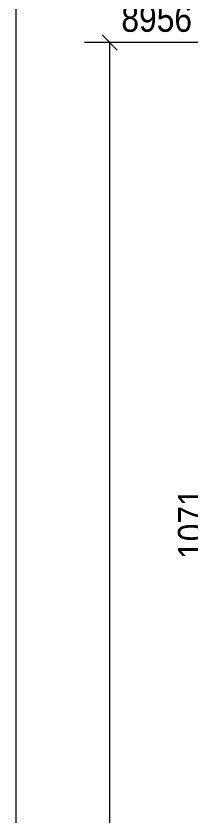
# Model space of a CAD drawing. Header units: millimetres. Extents: x 2 to 579, y 1 to 825.
# Drawn here: x 109.9 to 129.5, y 687.3 to 777.1 of the extents above; entities that cross this region are included whole.
import ezdxf

# ---------------------------------------------------------------- set-up
doc = ezdxf.new("R2010")
doc.units = ezdxf.units.MM
doc.linetypes.add('XKITLINE00', pattern=[0])
doc.layers.add('Dimensions', color=7, linetype='Continuous', lineweight=0)
doc.styles.add('ARIAL', font='ARIAL.TTF')

# ---------------------------------------------------------------- blocks, each defined once
blk = doc.blocks.new('*A128')
at = {"layer": 'Dimensions', "color": 7, "linetype": 'XKITLINE00', "lineweight": 0}
blk.add_line((109.889, 84.324), (109.889, 792.777), dxfattribs=at)
blk = doc.blocks.new('*A156')
at = {"layer": 'Dimensions', "color": 7, "linetype": 'XKITLINE00', "lineweight": 0}
for p, q in [((119.551, 774.997), (121.249, 773.3)), ((305.9, 774.149), (117.55, 774.149)), ((120.4, 337.673), (120.4, 774.149))]:
    blk.add_line(p, q, dxfattribs=at)
at = {"layer": 'Dimensions', "color": 3}
blk.add_point((120.4, 774.149), dxfattribs=at)
at = {"layer": 'Dimensions', "color": 3, "style": 'ARIAL', "width": 0.85}
blk.add_text('8956', height=3, dxfattribs=at).set_placement((121.7, 775.349))
blk = doc.blocks.new('*A158')
at = {"layer": 'Dimensions', "color": 3, "style": 'ARIAL', "width": 0.85}
blk.add_text('1071', height=3, rotation=90.00021, dxfattribs=at).set_placement((131.05, 716.158))

msp = doc.modelspace()

# ---------------------------------------------------------------- block references
at = {"lineweight": 0}
for name in ['*A128', '*A156', '*A158']:
    msp.add_blockref(name, (0, 0), dxfattribs=at)

doc.saveas('drawing.dxf')
